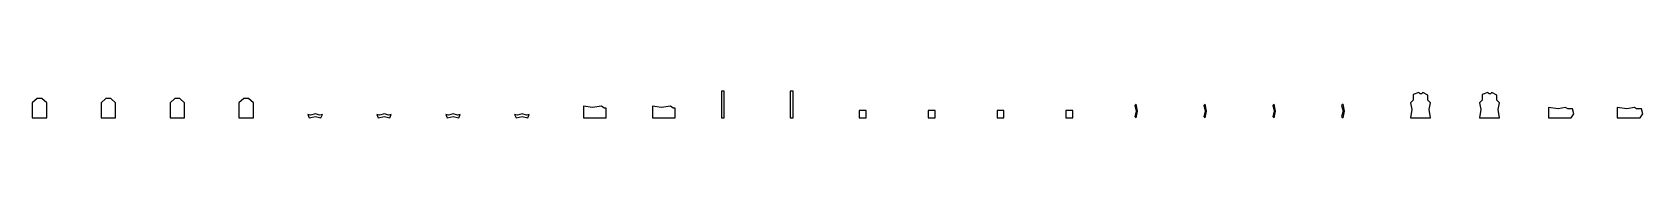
# Model space of a CAD drawing. Extents: x 1000 to 24370, y 1000 to 1390.
import ezdxf

# ---------------------------------------------------------------- set-up
doc = ezdxf.new("R2010")
doc.units = 0

msp = doc.modelspace()

# ---------------------------------------------------------------- linework, layer by layer
for points in [[(1000, 1000, 0), (1210, 1000, 0), (1210, 1220, 0), (1140, 1280, 0), (1070, 1280, 0), (1000, 1220, 0), (1000, 1000, 0)], [(2000, 1000, 0), (2210, 1000, 0), (2210, 1220, 0), (2140, 1280, 0), (2070, 1280, 0), (2000, 1220, 0), (2000, 1000, 0)], [(3000, 1000, 0), (3210, 1000, 0), (3210, 1220, 0), (3140, 1280, 0), (3070, 1280, 0), (3000, 1220, 0), (3000, 1000, 0)], [(4000, 1000, 0), (4210, 1000, 0), (4210, 1220, 0), (4140, 1280, 0), (4070, 1280, 0), (4000, 1220, 0), (4000, 1000, 0)], [(9000, 1000, 0), (9330, 1000, 0), (9330, 1140, 0), (9300, 1140, 0), (9260, 1170, 0), (9130, 1150, 0), (9000, 1170, 0), (9000, 1000, 0)], [(10000, 1000, 0), (10330, 1000, 0), (10330, 1140, 0), (10300, 1140, 0), (10260, 1170, 0), (10130, 1150, 0), (10000, 1170, 0), (10000, 1000, 0)], [(11000, 1000, 0), (11040, 1000, 0), (11040, 1390, 0), (11000, 1390, 0), (11000, 1000, 0)], [(12000, 1000, 0), (12040, 1000, 0), (12040, 1390, 0), (12000, 1390, 0), (12000, 1000, 0)], [(17020, 1200, 0), (17000, 1180, 0), (17020, 1100, 0), (17000, 1020, 0), (17020, 1000, 0), (17040, 1100, 0), (17020, 1200, 0), (17020, 1200, 0)], [(18020, 1200, 0), (18000, 1180, 0), (18020, 1100, 0), (18000, 1020, 0), (18020, 1000, 0), (18040, 1100, 0), (18020, 1200, 0), (18020, 1200, 0)], [(19020, 1200, 0), (19000, 1180, 0), (19020, 1100, 0), (19000, 1020, 0), (19020, 1000, 0), (19040, 1100, 0), (19020, 1200, 0), (19020, 1200, 0)], [(20020, 1200, 0), (20000, 1180, 0), (20020, 1100, 0), (20000, 1020, 0), (20020, 1000, 0), (20040, 1100, 0), (20020, 1200, 0), (20020, 1200, 0)], [(21000, 1000, 0), (21290, 1000, 0), (21270, 1120, 0), (21290, 1220, 0), (21250, 1260, 0), (21250, 1330, 0), (21180, 1370, 0), (21160, 1350, 0), (21140, 1350, 0), (21120, 1370, 0), (21040, 1340, 0), (21040, 1260, 0), (21000, 1220, 0), (21020, 1120, 0), (21000, 1000, 0)], [(22000, 1000, 0), (22290, 1000, 0), (22270, 1120, 0), (22290, 1220, 0), (22250, 1260, 0), (22250, 1330, 0), (22180, 1370, 0), (22160, 1350, 0), (22140, 1350, 0), (22120, 1370, 0), (22040, 1340, 0), (22040, 1260, 0), (22000, 1220, 0), (22020, 1120, 0), (22000, 1000, 0)], [(5000, 1050, 0), (5020, 1000, 0), (5110, 1020, 0), (5190, 1000, 0), (5210, 1050, 0), (5170, 1040, 0), (5110, 1060, 0), (5040, 1040, 0), (5000, 1050, 0)], [(6000, 1050, 0), (6020, 1000, 0), (6110, 1020, 0), (6190, 1000, 0), (6210, 1050, 0), (6170, 1040, 0), (6110, 1060, 0), (6040, 1040, 0), (6000, 1050, 0)], [(7000, 1050, 0), (7020, 1000, 0), (7110, 1020, 0), (7190, 1000, 0), (7210, 1050, 0), (7170, 1040, 0), (7110, 1060, 0), (7040, 1040, 0), (7000, 1050, 0)], [(8000, 1050, 0), (8020, 1000, 0), (8110, 1020, 0), (8190, 1000, 0), (8210, 1050, 0), (8170, 1040, 0), (8110, 1060, 0), (8040, 1040, 0), (8000, 1050, 0)], [(13000, 1000, 0), (13100, 1000, 0), (13100, 1110, 0), (13000, 1110, 0), (13000, 1000, 0)], [(14000, 1000, 0), (14100, 1000, 0), (14100, 1110, 0), (14000, 1110, 0), (14000, 1000, 0)], [(15000, 1000, 0), (15100, 1000, 0), (15100, 1110, 0), (15000, 1110, 0), (15000, 1000, 0)], [(16000, 1000, 0), (16100, 1000, 0), (16100, 1110, 0), (16000, 1110, 0), (16000, 1000, 0)], [(23000, 1000, 0), (23330, 1000, 0), (23370, 1060, 0), (23350, 1130, 0), (23280, 1130, 0), (23250, 1150, 0), (23140, 1130, 0), (23000, 1150, 0), (23000, 1000, 0)], [(24000, 1000, 0), (24330, 1000, 0), (24370, 1060, 0), (24350, 1130, 0), (24280, 1130, 0), (24250, 1150, 0), (24140, 1130, 0), (24000, 1150, 0), (24000, 1000, 0)]]:
    msp.add_polyline3d(points)

doc.saveas('drawing.dxf')
